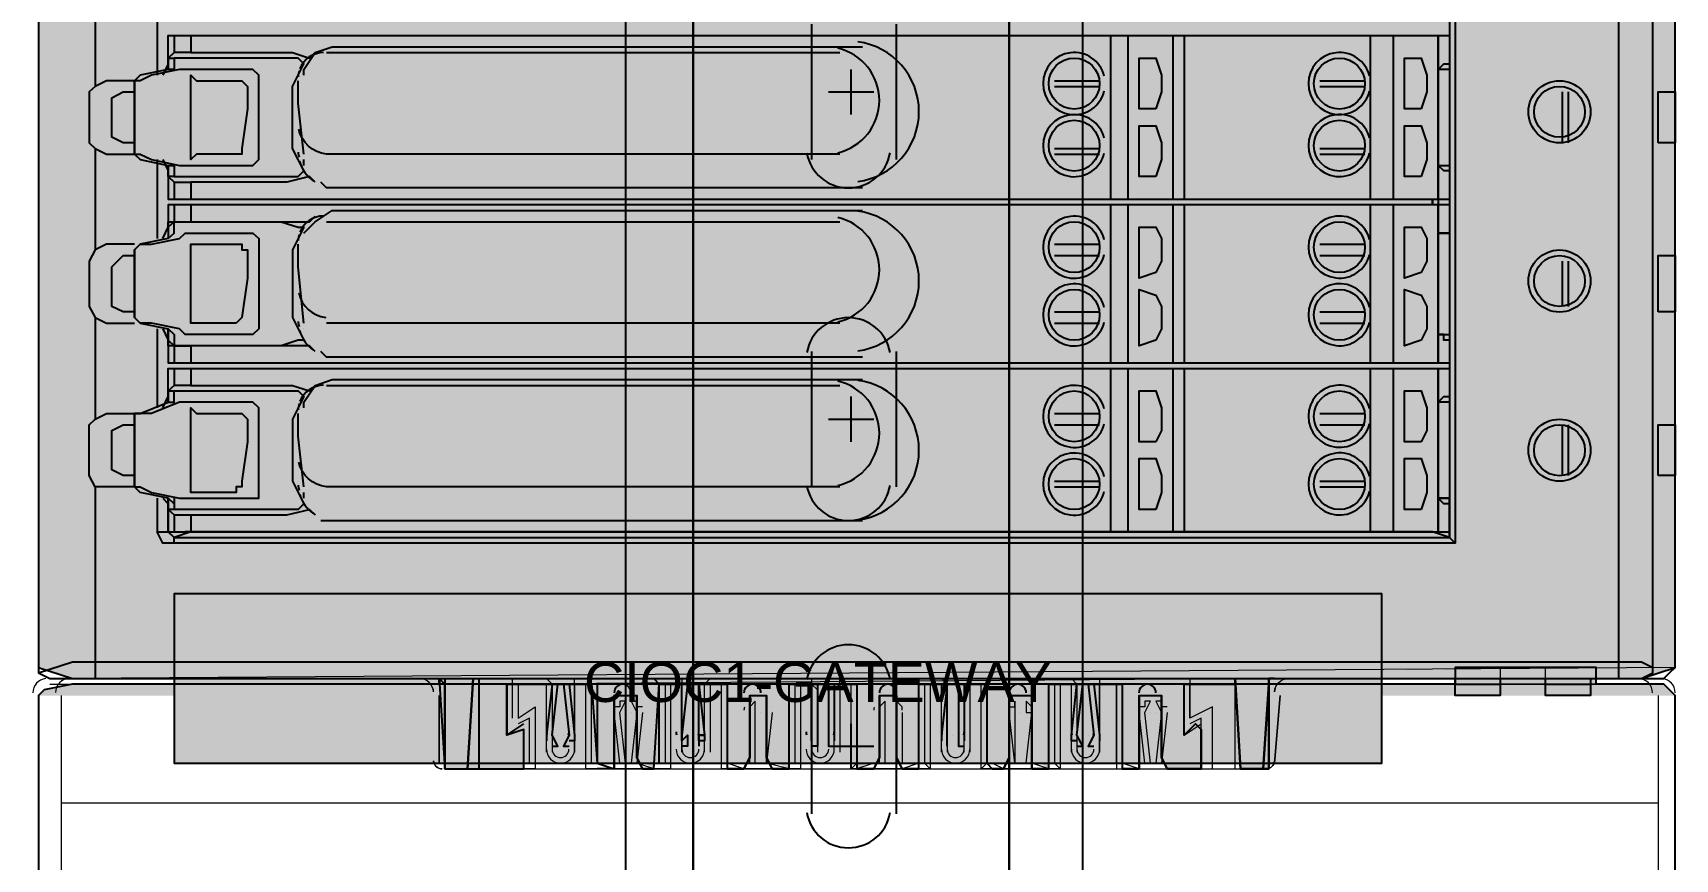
# Model space of a CAD drawing. Extents: x 4719 to 8938, y 1800 to 4482.
# Drawn here: x 7143.9 to 7267.1, y 3441.8 to 3503.8 of the extents above; entities that cross this region are included whole.
import ezdxf

# ---------------------------------------------------------------- set-up
doc = ezdxf.new("R2010")
doc.units = 0
doc.header["$LTSCALE"] = 10
doc.header["$MEASUREMENT"] = 0
doc.layers.add('G02-1-PRDXXXX-E-MRIO-01-P01-01$0$ANNOTATION', color=7, linetype='Continuous')
doc.styles.add('G02-1-PRDXXXX-E-MRIO-01-P01-01$0$PDF Swiss721BT-BoldCondensed', font='arial.ttf')

# ---------------------------------------------------------------- blocks, each defined once
blk = doc.blocks.new('G02-1-PRDXXXX-E-MRIO-01-P01-01$0$DV-54809-ZX-350-001')
at = {"layer": 'G02-1-PRDXXXX-E-MRIO-01-P01-01$0$ANNOTATION', "lineweight": 25}
for points in [[(2486.39, 1403.9), (2503.75, 1403.9), (2503.75, 1909.39), (2498.24, 1909.39), (2498.24, 1403.9), (2498.24, 1909.39), (2486.39, 1909.39), (2474.53, 1909.39), (2474.53, 1403.9), (2474.53, 1909.39), (2469.45, 1909.39), (2469.45, 1403.9)], [(2503.75, 1403.9), (2503.75, 1909.39), (2498.24, 1909.39), (2498.24, 1403.9), (2498.24, 1909.39), (2474.53, 1909.39), (2474.53, 1403.9), (2474.53, 1909.39), (2469.45, 1909.39), (2469.45, 1403.9)], [(2509.25, 1698.14), (2507.98, 1698.14), (2507.98, 1701.95), (2509.25, 1701.95), (2509.67, 1700.68), (2509.67, 1699.41)], [(2529.15, 1698.14), (2527.88, 1698.14), (2527.88, 1701.95), (2529.15, 1701.95), (2529.57, 1700.68), (2529.57, 1699.41)], [(2432.62, 1694.75), (2432.62, 1698.14), (2432.62, 1700.25)], [(2436.86, 1694.75), (2436.86, 1700.25), (2436.86, 1700.68), (2437.28, 1700.25), (2440.24, 1700.25), (2440.67, 1700.25), (2441.09, 1699.83), (2441.09, 1698.14), (2440.67, 1695.17), (2440.67, 1694.75), (2440.24, 1694.75), (2437.28, 1694.75), (2436.86, 1694.33)], [(2546.93, 1695.6), (2546.93, 1699.41), (2548.2, 1699.41), (2548.2, 1695.6)], [(2509.25, 1693.06), (2507.98, 1693.06), (2507.98, 1696.87), (2509.25, 1696.87), (2509.67, 1695.6), (2509.67, 1694.33)], [(2529.15, 1693.06), (2527.88, 1693.06), (2527.88, 1696.87), (2529.15, 1696.87), (2529.57, 1695.6), (2529.57, 1694.33)], [(2529.99, 1690.94), (2529.99, 1691.36)], [(2509.25, 1685.86), (2507.98, 1685.44), (2507.98, 1689.25), (2509.25, 1689.25), (2509.67, 1688.4), (2509.67, 1686.71)], [(2529.15, 1685.86), (2527.88, 1685.44), (2527.88, 1689.25), (2529.15, 1689.25), (2529.57, 1688.4), (2529.57, 1686.71)], [(2433.05, 1687.98), (2432.62, 1687.55)], [(2440.24, 1682.05), (2437.28, 1682.05), (2436.86, 1682.05), (2436.86, 1682.47), (2436.86, 1687.55), (2436.86, 1687.98), (2437.28, 1687.98), (2440.24, 1687.98), (2440.67, 1687.98), (2440.67, 1687.55), (2441.09, 1687.55), (2441.09, 1685.44), (2440.67, 1682.47)], [(2432.62, 1682.47), (2432.62, 1685.44), (2432.62, 1687.55)], [(2546.93, 1682.9), (2546.93, 1687.13), (2548.2, 1687.13), (2548.2, 1682.9)], [(2509.25, 1680.78), (2507.98, 1680.36), (2507.98, 1684.59), (2509.25, 1684.17), (2509.67, 1683.32), (2509.67, 1681.63)], [(2529.15, 1680.78), (2527.88, 1680.36), (2527.88, 1684.59), (2529.15, 1684.17), (2529.57, 1683.32), (2529.57, 1681.63)], [(2509.25, 1673.16), (2507.98, 1673.16), (2507.98, 1676.97), (2509.25, 1676.97), (2509.67, 1675.7), (2509.67, 1674.01)], [(2529.15, 1673.16), (2527.88, 1673.16), (2527.88, 1676.97), (2529.15, 1676.97), (2529.57, 1675.7), (2529.57, 1674.01)], [(2437.28, 1669.35), (2436.86, 1669.35), (2436.86, 1669.77), (2436.86, 1675.28), (2436.86, 1675.7), (2437.28, 1675.28), (2440.24, 1675.28), (2440.67, 1675.28), (2441.09, 1674.85), (2441.09, 1673.16), (2440.67, 1670.2), (2440.67, 1669.77), (2440.24, 1669.77), (2440.24, 1669.35)], [(2546.93, 1670.62), (2546.93, 1674.43), (2548.2, 1674.43), (2548.2, 1670.62)], [(2509.25, 1668.08), (2507.98, 1668.08), (2507.98, 1671.89), (2509.25, 1671.89), (2509.67, 1670.62), (2509.67, 1669.35)], [(2529.15, 1668.08), (2527.88, 1668.08), (2527.88, 1671.89), (2529.15, 1671.89), (2529.57, 1670.62), (2529.57, 1669.35)], [(2435.16, 1668.93), (2435.16, 1666.39)], [(2435.59, 1649.03), (2526.18, 1649.03), (2526.18, 1661.73), (2435.59, 1661.73), (2435.59, 1649.03), (2526.18, 1649.03), (2526.18, 1661.73), (2435.59, 1661.73)], [(2427.96, 1654.95), (2425.85, 1654.53), (2425.42, 1654.11), (2425.42, 1471.64), (2425.85, 1470.79), (2427.96, 1470.37), (2455.48, 1470.37), (2531.69, 1470.37), (2531.69, 1469.1), (2542.27, 1469.1), (2542.27, 1470.37), (2546.08, 1470.37), (2548.2, 1470.79), (2548.2, 1471.64), (2548.2, 1654.11), (2547.35, 1654.95), (2546.08, 1654.95), (2542.27, 1654.95), (2542.27, 1656.22), (2531.69, 1656.22), (2531.69, 1654.95)], [(2475.38, 1651.14), (2475.38, 1650.72), (2474.96, 1650.72), (2474.96, 1651.14), (2474.96, 1654.95)], [(2517.72, 1655.38), (2517.72, 1654.95)], [(2475.38, 1651.14), (2474.96, 1651.14)]]:
    blk.add_lwpolyline(points, close=True, dxfattribs=at)
for points in [[(2425.42, 1838.69), (2425.42, 1656.22), (2427.96, 1655.38), (2455.48, 1655.38), (2455.91, 1648.6), (2461.83, 1648.6), (2461.83, 1651.57), (2460.56, 1651.14), (2460.56, 1654.95), (2466.91, 1654.95), (2467.34, 1649.03), (2468.61, 1648.6), (2468.61, 1649.45), (2468.61, 1654.11), (2470.3, 1654.11), (2470.3, 1649.45), (2470.72, 1648.6), (2471.57, 1648.6), (2471.99, 1654.95), (2477.07, 1654.95), (2477.07, 1649.03), (2477.07, 1648.6), (2478.34, 1648.6), (2478.77, 1649.45), (2478.77, 1654.11), (2480.04, 1654.11), (2480.04, 1649.45), (2480.46, 1648.6), (2481.73, 1648.6), (2481.73, 1654.95), (2486.81, 1654.95), (2486.81, 1648.6), (2488.08, 1648.6), (2488.51, 1649.45), (2488.51, 1654.11), (2489.78, 1654.11), (2489.78, 1649.45), (2490.2, 1648.6), (2491.47, 1648.6), (2491.47, 1649.03), (2491.47, 1654.95), (2496.55, 1654.95), (2496.55, 1649.03), (2496.97, 1648.6), (2497.82, 1648.6), (2498.24, 1649.45), (2498.24, 1654.11), (2499.94, 1654.11), (2499.94, 1649.45), (2499.94, 1648.6), (2501.21, 1648.6), (2501.21, 1654.95), (2506.71, 1654.95), (2506.71, 1649.03), (2506.71, 1648.6), (2507.98, 1648.6), (2507.98, 1649.45), (2507.98, 1654.11), (2509.67, 1654.11), (2509.67, 1649.45), (2510.1, 1648.6), (2512.64, 1648.6), (2512.64, 1651.57), (2512.21, 1651.99), (2511.37, 1651.14), (2511.37, 1654.95), (2515.18, 1654.95), (2515.6, 1648.6), (2517.72, 1648.6), (2517.72, 1655.38), (2545.66, 1655.38), (2548.2, 1656.22), (2548.2, 1838.69)], [(2425.42, 1655.8), (2427.96, 1656.65), (2428.39, 1656.65), (2429.23, 1656.65), (2545.24, 1656.65), (2545.66, 1656.65), (2546.51, 1656.22), (2546.51, 1838.69), (2546.51, 1839.54), (2545.66, 1839.96)], [(2425.42, 1838.69), (2425.42, 1656.22), (2425.42, 1655.8), (2426.27, 1655.38), (2427.96, 1655.38), (2545.66, 1655.38), (2547.35, 1655.38), (2547.78, 1655.8), (2548.2, 1656.22), (2548.2, 1838.69)], [(2543.97, 1655.38), (2543.97, 1839.96)], [(2434.32, 1828.53), (2434.74, 1829.38), (2435.59, 1829.8), (2531.69, 1829.8), (2531.69, 1665.54), (2435.59, 1665.54), (2435.59, 1665.96), (2531.26, 1665.96), (2531.26, 1668.93), (2530.42, 1668.93), (2531.26, 1668.93)], [(2435.16, 1825.99), (2434.32, 1825.99), (2434.32, 1828.53), (2435.16, 1828.53), (2435.59, 1829.38), (2531.26, 1829.38), (2531.26, 1665.96), (2529.99, 1666.39), (2436.86, 1666.39), (2436.43, 1666.39)], [(2429.66, 1707.45), (2429.66, 1699.83)], [(2434.32, 1706.6), (2434.32, 1700.68)], [(2530.42, 1706.18), (2531.26, 1706.18), (2531.26, 1701.1), (2530.42, 1701.1), (2530.84, 1701.52), (2531.26, 1701.52)], [(2483.42, 1704.49), (2483.42, 1694.33)], [(2489.78, 1694.33), (2489.78, 1704.49)], [(2435.59, 1703.64), (2435.59, 1702.37), (2435.16, 1701.95), (2435.59, 1701.95), (2435.59, 1701.1), (2435.16, 1701.1), (2433.05, 1700.68), (2432.62, 1700.25), (2430.51, 1700.25), (2429.66, 1699.83), (2429.23, 1699.41), (2429.23, 1695.6), (2429.66, 1695.17), (2430.51, 1694.75), (2432.62, 1694.75), (2433.05, 1694.33), (2435.16, 1693.9), (2435.59, 1693.9), (2435.59, 1693.06), (2435.16, 1693.06), (2435.59, 1692.63), (2435.59, 1691.36)], [(2435.16, 1701.95), (2435.16, 1701.52), (2435.16, 1701.1), (2435.16, 1703.64), (2531.26, 1703.64)], [(2436.86, 1703.64), (2436.86, 1702.37), (2444.05, 1702.37), (2444.48, 1702.37), (2445.75, 1701.95), (2446.17, 1702.37)], [(2445.32, 1700.68), (2445.32, 1701.1), (2446.17, 1702.37), (2447.44, 1702.79), (2487.24, 1702.79)], [(2505.86, 1691.36), (2505.86, 1694.33), (2505.86, 1695.6), (2505.86, 1699.41), (2505.86, 1700.68), (2505.86, 1703.64)], [(2507.13, 1703.64), (2507.13, 1691.36)], [(2510.52, 1703.64), (2510.52, 1691.36)], [(2511.37, 1703.64), (2511.37, 1691.36)], [(2525.34, 1691.36), (2525.34, 1694.33), (2525.34, 1695.6), (2525.34, 1699.41), (2525.34, 1700.68), (2525.34, 1703.64)], [(2527.03, 1703.64), (2527.03, 1691.36)], [(2530.42, 1703.64), (2530.42, 1691.36), (2530.42, 1703.64), (2530.42, 1691.36), (2530.42, 1690.94), (2530.42, 1679.09), (2530.42, 1690.94), (2530.42, 1679.09)], [(2435.16, 1701.52), (2434.74, 1700.68)], [(2435.16, 1701.95), (2435.16, 1701.95)], [(2436.86, 1702.37), (2435.59, 1702.37)], [(2435.59, 1693.06), (2443.63, 1693.06), (2444.9, 1693.06), (2445.32, 1693.48), (2444.9, 1694.33), (2444.48, 1695.17), (2444.48, 1699.83), (2444.9, 1700.68), (2445.32, 1701.52), (2444.9, 1701.95), (2443.63, 1701.95), (2435.59, 1701.95)], [(2435.59, 1701.95), (2435.59, 1701.95)], [(2435.59, 1701.95), (2435.59, 1701.95)], [(2444.05, 1702.37), (2444.05, 1702.37)], [(2447.02, 1702.37), (2485.54, 1702.37)], [(2531.26, 1701.52), (2531.26, 1701.52)], [(2432.62, 1694.75), (2433.05, 1694.75), (2433.89, 1694.33), (2436.01, 1693.9), (2436.43, 1693.9), (2436.86, 1693.9), (2441.51, 1693.9), (2441.94, 1694.33), (2441.94, 1700.68), (2441.51, 1701.1), (2436.86, 1701.1), (2436.43, 1701.1), (2436.01, 1701.1), (2433.89, 1700.68), (2433.05, 1700.25), (2432.62, 1700.25)], [(2432.62, 1700.25), (2432.62, 1700.25)], [(2436.43, 1701.1), (2436.43, 1701.1)], [(2440.67, 1700.25), (2440.67, 1700.25)], [(2445.32, 1694.75), (2444.9, 1698.56), (2444.9, 1700.25)], [(2486.39, 1697.71), (2486.39, 1701.1)], [(2501.63, 1700.25), (2505.02, 1700.25)], [(2521.53, 1700.25), (2524.91, 1700.25)], [(2432.62, 1695.6), (2431.78, 1695.6), (2430.93, 1696.02), (2430.93, 1698.98), (2431.78, 1699.41), (2432.62, 1699.41)], [(2484.69, 1699.41), (2488.08, 1699.41)], [(2501.63, 1699.83), (2505.02, 1699.83)], [(2521.53, 1699.83), (2524.91, 1699.83)], [(2539.73, 1699.41), (2539.73, 1695.6)], [(2540.16, 1699.41), (2540.16, 1695.6)], [(2429.66, 1695.17), (2429.66, 1687.55)], [(2434.32, 1694.33), (2434.32, 1688.4)], [(2434.74, 1694.33), (2435.16, 1693.48)], [(2440.24, 1694.75), (2440.24, 1694.75)], [(2445.32, 1693.9), (2445.32, 1694.33)], [(2501.63, 1695.17), (2505.02, 1695.17)], [(2501.63, 1694.75), (2505.02, 1694.75)], [(2521.53, 1695.17), (2524.91, 1695.17)], [(2521.53, 1694.75), (2524.91, 1694.75)], [(2435.16, 1693.06), (2435.16, 1693.48), (2435.16, 1693.9), (2435.16, 1691.36), (2531.26, 1691.36)], [(2435.16, 1693.06), (2435.16, 1693.06)], [(2435.59, 1693.06), (2435.59, 1693.06)], [(2435.59, 1693.06), (2435.59, 1693.06)], [(2435.59, 1693.06), (2435.59, 1693.06)], [(2446.17, 1692.63), (2445.75, 1693.06), (2444.05, 1692.63), (2436.86, 1692.63), (2436.86, 1691.36)], [(2445.75, 1693.06), (2445.75, 1693.06)], [(2531.26, 1693.48), (2530.84, 1693.48), (2530.42, 1693.9), (2531.26, 1693.9), (2531.26, 1688.82), (2530.42, 1688.82)], [(2531.26, 1693.48), (2531.26, 1693.48)], [(2435.59, 1692.63), (2436.86, 1692.63)], [(2487.24, 1692.21), (2447.44, 1692.21), (2447.02, 1692.21), (2446.59, 1692.63)], [(2531.26, 1690.94), (2435.16, 1690.94), (2435.16, 1688.4), (2433.05, 1687.98), (2433.89, 1687.98), (2436.01, 1688.4), (2436.43, 1688.82), (2436.86, 1688.82), (2441.51, 1688.82), (2441.94, 1688.4), (2441.94, 1681.63), (2441.51, 1681.2), (2436.86, 1681.2), (2436.43, 1681.2), (2436.01, 1681.63), (2433.89, 1682.05), (2433.05, 1682.05), (2432.62, 1682.47), (2433.05, 1682.05), (2435.16, 1681.63), (2435.59, 1681.2), (2435.59, 1680.78), (2435.59, 1680.36), (2436.86, 1680.36)], [(2435.59, 1690.94), (2435.59, 1689.67), (2443.63, 1689.67), (2444.9, 1689.25), (2445.32, 1689.25), (2444.9, 1688.4), (2444.48, 1687.55), (2444.48, 1682.47), (2444.9, 1681.63), (2445.32, 1680.78), (2444.9, 1680.78), (2443.63, 1680.36), (2435.59, 1680.36), (2435.59, 1679.09)], [(2436.86, 1690.94), (2436.86, 1689.67), (2444.05, 1689.67), (2445.75, 1689.67), (2446.17, 1690.09)], [(2445.32, 1688.82), (2446.17, 1689.67), (2447.44, 1690.52), (2487.24, 1690.52)], [(2505.86, 1679.09), (2505.86, 1682.05), (2505.86, 1682.9), (2505.86, 1687.13), (2505.86, 1687.98), (2505.86, 1690.94)], [(2507.13, 1690.94), (2507.13, 1679.09)], [(2510.52, 1690.94), (2510.52, 1679.09)], [(2511.37, 1690.94), (2511.37, 1679.09)], [(2525.34, 1679.09), (2525.34, 1682.05), (2525.34, 1682.9), (2525.34, 1687.13), (2525.34, 1687.98), (2525.34, 1690.94)], [(2527.03, 1690.94), (2527.03, 1679.09)], [(2434.74, 1688.4), (2435.16, 1689.25), (2435.16, 1689.67), (2435.59, 1689.67), (2435.16, 1689.25), (2435.16, 1688.4), (2435.59, 1688.82), (2435.59, 1689.25), (2435.59, 1689.67), (2436.86, 1689.67)], [(2435.16, 1689.25), (2435.16, 1689.25)], [(2435.59, 1689.67), (2435.59, 1689.67)], [(2444.05, 1689.67), (2444.05, 1689.67)], [(2447.02, 1689.67), (2485.54, 1689.67)], [(2432.62, 1687.98), (2430.51, 1687.98), (2429.66, 1687.55), (2429.23, 1686.71), (2429.23, 1683.32), (2429.66, 1682.47), (2430.51, 1682.05), (2432.62, 1682.05)], [(2436.43, 1688.82), (2436.43, 1688.82)], [(2445.32, 1682.05), (2444.9, 1686.28), (2444.9, 1687.98)], [(2445.32, 1688.4), (2445.32, 1688.4)], [(2501.63, 1687.98), (2505.02, 1687.98)], [(2521.53, 1687.98), (2524.91, 1687.98)], [(2530.42, 1688.4), (2530.42, 1688.82), (2531.26, 1688.82)], [(2531.26, 1688.82), (2531.26, 1688.82)], [(2432.62, 1682.9), (2431.78, 1682.9), (2430.93, 1683.32), (2430.93, 1686.28), (2431.78, 1687.13), (2432.62, 1687.13)], [(2432.62, 1687.55), (2432.62, 1687.55)], [(2501.63, 1687.13), (2505.02, 1687.13)], [(2521.53, 1687.13), (2524.91, 1687.13)], [(2539.73, 1686.71), (2539.73, 1683.32)], [(2540.16, 1686.71), (2540.16, 1683.32)], [(2501.63, 1682.9), (2505.02, 1682.9)], [(2521.53, 1682.9), (2524.91, 1682.9)], [(2429.66, 1682.47), (2429.66, 1674.85)], [(2440.24, 1682.05), (2440.24, 1682.05)], [(2485.54, 1682.05), (2447.02, 1682.05)], [(2501.63, 1682.05), (2505.02, 1682.05)], [(2521.53, 1682.05), (2524.91, 1682.05)], [(2434.32, 1681.63), (2434.32, 1675.7)], [(2434.74, 1681.63), (2435.16, 1680.78), (2435.59, 1680.36), (2435.16, 1680.36), (2435.16, 1680.78), (2435.16, 1681.63), (2435.16, 1679.09), (2531.26, 1679.09)], [(2435.16, 1680.78), (2435.16, 1680.78)], [(2445.32, 1681.63), (2445.32, 1681.63)], [(2531.26, 1680.78), (2530.84, 1680.78), (2530.84, 1681.2), (2530.42, 1681.2), (2530.42, 1681.63)], [(2530.42, 1681.2), (2531.26, 1681.2), (2531.26, 1676.12), (2530.42, 1676.12), (2530.84, 1676.55), (2531.26, 1676.55)], [(2531.26, 1680.78), (2531.26, 1680.78)], [(2435.59, 1680.36), (2435.59, 1680.36)], [(2435.59, 1680.36), (2435.59, 1680.36)], [(2446.17, 1679.93), (2445.75, 1680.36), (2444.05, 1680.36), (2436.86, 1680.36), (2436.86, 1679.09)], [(2445.75, 1680.36), (2445.75, 1680.36)], [(2487.24, 1679.51), (2447.44, 1679.51), (2447.02, 1679.51), (2446.59, 1679.93)], [(2483.42, 1679.93), (2483.42, 1669.77)], [(2489.78, 1669.77), (2489.78, 1679.93)], [(2434.74, 1675.7), (2435.16, 1676.55), (2435.16, 1676.97), (2435.16, 1676.55), (2435.16, 1676.12), (2435.16, 1678.66), (2531.26, 1678.66)], [(2435.59, 1678.66), (2435.59, 1677.39), (2435.16, 1676.97), (2435.59, 1676.97), (2436.86, 1676.97), (2443.63, 1676.97), (2444.9, 1676.97), (2445.32, 1676.55), (2444.9, 1675.7), (2444.48, 1674.85), (2444.48, 1670.2), (2444.9, 1669.35), (2445.32, 1668.5), (2444.9, 1668.08), (2443.63, 1668.08), (2435.59, 1668.08)], [(2436.86, 1678.66), (2436.86, 1677.39), (2435.59, 1677.39)], [(2505.86, 1666.39), (2505.86, 1669.35), (2505.86, 1670.62), (2505.86, 1674.43), (2505.86, 1675.7), (2505.86, 1678.66)], [(2507.13, 1678.66), (2507.13, 1666.39)], [(2510.52, 1678.66), (2510.52, 1666.39)], [(2511.37, 1678.66), (2511.37, 1666.39)], [(2525.34, 1666.39), (2525.34, 1669.35), (2525.34, 1670.62), (2525.34, 1674.43), (2525.34, 1675.7), (2525.34, 1678.66)], [(2527.03, 1678.66), (2527.03, 1666.39)], [(2530.42, 1678.66), (2530.42, 1666.39)], [(2530.42, 1678.66), (2530.42, 1666.39), (2530.42, 1678.66)], [(2432.62, 1669.77), (2433.05, 1669.77), (2433.89, 1669.35), (2436.01, 1668.93), (2436.43, 1668.93), (2436.86, 1668.93), (2441.51, 1668.93), (2441.94, 1668.93), (2441.94, 1675.7), (2441.51, 1676.12), (2436.86, 1676.12), (2436.43, 1676.12), (2436.01, 1676.12), (2433.89, 1675.28), (2433.05, 1675.28), (2435.16, 1676.12), (2435.59, 1676.12), (2435.59, 1676.55), (2435.59, 1676.97)], [(2435.59, 1676.97), (2435.59, 1676.97)], [(2436.86, 1677.39), (2444.05, 1677.39), (2444.48, 1677.39), (2445.75, 1676.97), (2446.17, 1677.39)], [(2444.05, 1677.39), (2444.05, 1677.39)], [(2445.32, 1675.7), (2445.32, 1676.12), (2446.17, 1677.39), (2447.44, 1677.82), (2487.24, 1677.82)], [(2447.02, 1677.39), (2485.54, 1677.39)], [(2436.43, 1676.12), (2436.43, 1676.12)], [(2486.39, 1673.16), (2486.39, 1676.55)], [(2531.26, 1676.55), (2531.26, 1676.55)], [(2435.59, 1668.5), (2435.16, 1668.93), (2433.05, 1669.35), (2432.62, 1669.77), (2432.62, 1673.16), (2432.62, 1675.28), (2432.62, 1669.77), (2430.51, 1669.77), (2429.66, 1669.77), (2429.23, 1670.62), (2429.23, 1674.43), (2429.66, 1674.85), (2430.51, 1675.28), (2432.62, 1675.28), (2433.05, 1675.28), (2432.62, 1675.28)], [(2432.62, 1670.62), (2431.78, 1670.62), (2430.93, 1671.04), (2430.93, 1674.01), (2431.78, 1674.43), (2432.62, 1674.43)], [(2432.62, 1675.28), (2432.62, 1675.28)], [(2440.67, 1675.28), (2440.67, 1675.28)], [(2445.32, 1669.77), (2444.9, 1673.58), (2444.9, 1675.28)], [(2484.69, 1674.85), (2488.08, 1674.85)], [(2501.63, 1675.28), (2505.02, 1675.28)], [(2501.63, 1674.43), (2505.02, 1674.43)], [(2521.53, 1675.28), (2524.91, 1675.28)], [(2521.53, 1674.43), (2524.91, 1674.43)], [(2539.73, 1674.43), (2539.73, 1670.62)], [(2540.16, 1674.43), (2540.16, 1670.62)], [(2429.66, 1669.77), (2429.66, 1655.38)], [(2445.32, 1668.93), (2445.32, 1669.35)], [(2501.63, 1670.2), (2505.02, 1670.2)], [(2501.63, 1669.77), (2505.02, 1669.77)], [(2521.53, 1670.2), (2524.91, 1670.2)], [(2521.53, 1669.77), (2524.91, 1669.77)], [(2434.32, 1668.93), (2434.32, 1666.39), (2531.26, 1666.39)], [(2434.74, 1668.93), (2435.16, 1668.5)], [(2435.16, 1666.39), (2435.16, 1668.93), (2435.16, 1668.5), (2435.16, 1668.08)], [(2435.59, 1668.93), (2435.59, 1668.08), (2435.16, 1668.08), (2435.59, 1667.66), (2435.59, 1666.39)], [(2531.26, 1668.5), (2530.84, 1668.5), (2530.42, 1668.93)], [(2531.26, 1668.5), (2531.26, 1668.5)], [(2435.16, 1668.08), (2435.16, 1668.08)], [(2435.59, 1668.08), (2435.59, 1668.08)], [(2435.59, 1668.08), (2435.59, 1668.08)], [(2435.59, 1668.08), (2435.59, 1668.08)], [(2435.59, 1667.66), (2436.86, 1667.66), (2436.86, 1666.39), (2435.59, 1665.96)], [(2436.86, 1667.66), (2444.05, 1667.66), (2445.75, 1668.08), (2446.17, 1667.66)], [(2445.75, 1668.08), (2445.75, 1668.08)], [(2487.24, 1667.23), (2447.44, 1667.23), (2447.02, 1667.23), (2446.59, 1667.23)], [(2435.59, 1665.54), (2434.74, 1665.54), (2434.32, 1666.39)], [(2435.16, 1666.39), (2435.16, 1666.39)], [(2435.16, 1666.39), (2435.16, 1666.39)], [(2435.16, 1666.39), (2435.59, 1665.96), (2435.16, 1666.39)], [(2435.59, 1665.96), (2435.59, 1665.96)], [(2436.86, 1666.39), (2436.86, 1666.39)], [(2436.86, 1666.39), (2436.86, 1666.39)], [(2529.99, 1666.39), (2529.99, 1666.39)], [(2531.26, 1665.96), (2531.26, 1665.96)], [(2531.26, 1665.96), (2531.69, 1665.54)], [(2545.66, 1655.38), (2546.51, 1655.8), (2546.51, 1656.22)], [(2426.27, 1655.38), (2426.27, 1655.38)], [(2455.48, 1655.38), (2455.91, 1654.95), (2455.48, 1654.95), (2455.48, 1655.38), (2455.91, 1655.38), (2455.91, 1654.95), (2455.91, 1648.6), (2457.6, 1648.6)], [(2455.91, 1654.95), (2455.91, 1654.95)], [(2455.91, 1654.95), (2455.91, 1654.95)], [(2455.91, 1654.95), (2455.91, 1648.6), (2455.91, 1654.95)], [(2458.02, 1655.38), (2457.6, 1648.6), (2458.02, 1655.38)], [(2458.02, 1655.38), (2458.02, 1655.38)], [(2458.45, 1655.38), (2458.45, 1648.6), (2461.83, 1648.6), (2461.83, 1651.57)], [(2466.91, 1654.95), (2460.56, 1654.95), (2460.56, 1651.14), (2461.83, 1651.99)], [(2463.95, 1654.95), (2463.53, 1651.14), (2463.53, 1650.72)], [(2463.95, 1650.3), (2464.37, 1650.3), (2463.95, 1651.14), (2464.37, 1654.95)], [(2464.8, 1654.95), (2465.22, 1651.14), (2464.8, 1650.3), (2465.22, 1650.3)], [(2465.22, 1654.95), (2465.64, 1651.14), (2465.64, 1650.72), (2465.22, 1650.72)], [(2466.91, 1654.95), (2466.91, 1654.95)], [(2467.34, 1654.95), (2467.34, 1649.03)], [(2471.57, 1655.38), (2471.99, 1654.95), (2477.07, 1654.95), (2477.07, 1649.03)], [(2471.99, 1649.03), (2471.99, 1654.95)], [(2471.99, 1654.95), (2471.99, 1654.95)], [(2474.11, 1654.95), (2473.69, 1651.14), (2473.69, 1654.95)], [(2477.07, 1654.95), (2477.07, 1654.95)], [(2481.73, 1649.03), (2481.73, 1654.95), (2486.81, 1654.95), (2486.81, 1649.03)], [(2481.73, 1654.95), (2481.73, 1654.95)], [(2483.42, 1650.72), (2483.42, 1651.14), (2483.42, 1654.95), (2483.42, 1645.22)], [(2483.85, 1654.95), (2483.85, 1651.14), (2483.85, 1650.3), (2483.42, 1650.3)], [(2484.69, 1654.95), (2484.69, 1651.14), (2484.69, 1650.3), (2488.08, 1650.3)], [(2485.12, 1654.95), (2485.12, 1651.14), (2485.12, 1650.72)], [(2486.81, 1654.95), (2486.81, 1654.95)], [(2489.78, 1645.22), (2489.78, 1654.95)], [(2491.47, 1649.03), (2491.47, 1654.95), (2496.55, 1654.95), (2496.55, 1649.03)], [(2491.47, 1654.95), (2491.47, 1654.95)], [(2493.59, 1650.3), (2493.59, 1651.14), (2493.59, 1654.95), (2493.16, 1651.14), (2493.16, 1650.72)], [(2494.43, 1654.95), (2494.43, 1651.14), (2494.43, 1650.3), (2494.86, 1650.3)], [(2494.86, 1654.95), (2494.86, 1651.14), (2494.86, 1650.72)], [(2496.55, 1654.95), (2496.55, 1654.95)], [(2501.21, 1649.03), (2501.21, 1654.95)], [(2501.63, 1654.95), (2506.29, 1654.95)], [(2501.63, 1654.95), (2501.63, 1654.95)], [(2503.32, 1650.72), (2502.9, 1650.72), (2502.9, 1651.14), (2503.32, 1654.95)], [(2503.32, 1650.3), (2503.75, 1650.3), (2503.32, 1651.14), (2503.75, 1654.95)], [(2504.17, 1654.95), (2504.59, 1651.14), (2504.17, 1650.3), (2504.59, 1650.3)], [(2504.59, 1654.95), (2505.02, 1651.14), (2505.02, 1650.72)], [(2506.29, 1654.95), (2506.29, 1654.95)], [(2506.71, 1654.95), (2506.71, 1649.03)], [(2512.21, 1651.99), (2511.37, 1651.14), (2511.37, 1654.95), (2515.18, 1654.95), (2515.18, 1655.38)], [(2511.37, 1654.95), (2511.37, 1654.95)], [(2515.18, 1655.38), (2515.18, 1655.38)], [(2515.6, 1648.6), (2515.18, 1655.38), (2515.6, 1648.6)], [(2515.18, 1655.38), (2515.18, 1655.38)], [(2515.18, 1655.38), (2515.18, 1655.38)], [(2518.14, 1655.38), (2517.72, 1655.38), (2517.72, 1654.95), (2517.29, 1648.6), (2517.72, 1654.95), (2517.72, 1648.6), (2517.29, 1648.6), (2515.6, 1648.6)], [(2535.07, 1655.38), (2535.07, 1654.11), (2531.69, 1654.11), (2531.69, 1655.38)], [(2531.69, 1654.95), (2535.07, 1654.95)], [(2541.85, 1655.38), (2541.85, 1654.11), (2538.46, 1654.11), (2538.46, 1655.38)], [(2538.46, 1654.95), (2541.85, 1654.95)], [(2468.61, 1654.11), (2468.61, 1649.45), (2468.61, 1648.6), (2467.34, 1648.6)], [(2471.57, 1648.6), (2470.72, 1648.6), (2470.3, 1649.45), (2470.3, 1654.11)], [(2478.77, 1654.11), (2478.77, 1649.45), (2478.34, 1648.6), (2477.07, 1648.6)], [(2481.73, 1648.6), (2480.46, 1648.6), (2480.04, 1649.45), (2480.04, 1654.11)], [(2488.51, 1654.11), (2488.51, 1649.45), (2488.08, 1648.6), (2486.81, 1648.6)], [(2491.47, 1648.6), (2490.2, 1648.6), (2489.78, 1649.45), (2489.78, 1654.11)], [(2498.24, 1654.11), (2498.24, 1649.45), (2497.82, 1648.6), (2496.97, 1648.6)], [(2501.21, 1648.6), (2499.94, 1648.6), (2499.94, 1649.45), (2499.94, 1654.11)], [(2507.98, 1654.11), (2507.98, 1649.45), (2507.98, 1648.6), (2506.71, 1648.6)], [(2512.64, 1651.57), (2512.64, 1648.6), (2510.1, 1648.6), (2509.67, 1649.45), (2509.67, 1654.11)], [(2461.83, 1651.57), (2461.83, 1651.57)], [(2463.53, 1651.14), (2463.53, 1651.14)], [(2464.37, 1651.14), (2464.37, 1651.14)], [(2464.8, 1651.14), (2464.8, 1651.14)], [(2473.69, 1651.14), (2473.69, 1651.14)], [(2473.69, 1651.14), (2473.69, 1651.14)], [(2473.69, 1650.72), (2473.69, 1651.14), (2473.69, 1650.72), (2474.11, 1651.14), (2474.11, 1650.3), (2473.69, 1650.3)], [(2473.69, 1651.14), (2473.69, 1651.14)], [(2474.11, 1651.14), (2474.11, 1651.14)], [(2474.53, 1651.14), (2474.53, 1651.14)], [(2475.38, 1650.72), (2474.96, 1650.72), (2474.96, 1651.14), (2474.96, 1650.3)], [(2475.38, 1651.14), (2475.38, 1651.14)], [(2483.42, 1651.14), (2483.42, 1651.14)], [(2483.85, 1651.14), (2483.85, 1651.14)], [(2484.69, 1651.14), (2484.69, 1651.14)], [(2485.12, 1651.14), (2485.12, 1651.14)], [(2486.39, 1648.6), (2486.39, 1651.99)], [(2493.16, 1651.14), (2493.16, 1651.14)], [(2494.01, 1651.14), (2494.01, 1651.14)], [(2494.43, 1651.14), (2494.43, 1651.14)], [(2494.86, 1651.14), (2494.86, 1651.14)], [(2502.9, 1651.14), (2502.9, 1651.14)], [(2503.75, 1651.14), (2503.75, 1651.14)], [(2504.17, 1651.14), (2504.17, 1651.14)], [(2505.02, 1651.14), (2505.02, 1651.14)], [(2512.21, 1651.57), (2512.21, 1651.57)], [(2463.53, 1650.72), (2463.53, 1650.72)], [(2463.95, 1650.72), (2463.95, 1650.72)], [(2463.95, 1650.3), (2463.95, 1650.3)], [(2465.22, 1650.72), (2465.22, 1650.72)], [(2465.22, 1650.3), (2465.22, 1650.3)], [(2473.69, 1650.72), (2473.69, 1650.72)], [(2473.69, 1650.72), (2473.69, 1650.72)], [(2474.11, 1650.3), (2474.11, 1650.3)], [(2474.96, 1650.72), (2474.96, 1650.72)], [(2474.96, 1650.3), (2474.96, 1650.3)], [(2474.96, 1650.3), (2474.96, 1650.3)], [(2475.38, 1650.72), (2475.38, 1650.72)], [(2483.42, 1650.72), (2483.42, 1650.72)], [(2483.85, 1650.72), (2483.85, 1650.72)], [(2483.85, 1650.3), (2483.85, 1650.3)], [(2484.69, 1650.72), (2484.69, 1650.72)], [(2484.69, 1650.3), (2484.69, 1650.3)], [(2484.69, 1650.3), (2485.12, 1650.3)], [(2485.12, 1650.72), (2485.12, 1650.72)], [(2493.16, 1650.72), (2493.16, 1650.72)], [(2493.59, 1650.72), (2493.59, 1650.72)], [(2493.59, 1650.3), (2493.59, 1650.3)], [(2493.59, 1650.3), (2493.59, 1650.3)], [(2494.43, 1650.3), (2494.43, 1650.3)], [(2494.86, 1650.72), (2494.86, 1650.72)], [(2494.86, 1650.72), (2494.86, 1650.72)], [(2503.32, 1650.72), (2503.32, 1650.72)], [(2503.32, 1650.3), (2503.32, 1650.3)], [(2504.59, 1650.72), (2504.59, 1650.72)], [(2504.59, 1650.3), (2504.59, 1650.3)], [(2505.02, 1650.72), (2505.02, 1650.72)], [(2455.91, 1649.03), (2455.91, 1649.03)], [(2467.34, 1649.03), (2467.34, 1649.03)], [(2471.57, 1649.03), (2471.57, 1649.03)], [(2477.07, 1649.03), (2477.07, 1649.03)], [(2481.73, 1649.03), (2481.73, 1649.03)], [(2486.81, 1649.03), (2486.81, 1649.03)], [(2491.47, 1649.03), (2491.47, 1649.03)], [(2496.97, 1649.03), (2496.97, 1649.03)], [(2501.21, 1649.03), (2501.21, 1649.03)], [(2506.71, 1649.03), (2506.71, 1649.03)], [(2517.29, 1649.03), (2517.29, 1649.03)]]:
    blk.add_lwpolyline(points, dxfattribs=at)
for points in [[(2485.54, 1694.75), (2447.02, 1694.75, -0.326598), (2444.95, 1696.62)], [(2485.54, 1669.77), (2447.02, 1669.77, -0.326228), (2444.95, 1671.63)]]:
    blk.add_lwpolyline(points, format="xyb", dxfattribs=at)
at = {"layer": 'G02-1-PRDXXXX-E-MRIO-01-P01-01$0$ANNOTATION', "color": 7, "lineweight": 0, "true_color": 0xffffff}
for points in [[(2548.2, 1656.22), (2427.96, 1655.38)], [(2547.35, 1654.95), (2427.96, 1654.95), (2546.08, 1654.95), (2427.96, 1654.95)], [(2545.66, 1655.38), (2455.48, 1655.38), (2517.72, 1655.38), (2460.56, 1654.95), (2515.18, 1654.95), (2466.91, 1654.95), (2481.73, 1654.95)], [(2477.07, 1654.95), (2466.91, 1654.95)], [(2531.69, 1654.95), (2546.08, 1654.95)], [(2511.37, 1651.14), (2512.64, 1651.99)], [(2435.59, 1649.03), (2526.18, 1649.03)], [(2468.61, 1649.03), (2467.34, 1649.03)], [(2471.57, 1648.6), (2470.3, 1649.03)], [(2478.34, 1648.6), (2477.07, 1649.03), (2478.34, 1649.03)], [(2481.73, 1648.6), (2480.04, 1649.03)], [(2488.08, 1649.03), (2486.81, 1648.6)], [(2490.2, 1649.03), (2491.47, 1649.03), (2490.2, 1648.6)], [(2498.24, 1649.03), (2496.55, 1649.03)], [(2497.82, 1648.6), (2496.97, 1649.03)], [(2501.21, 1648.6), (2499.94, 1649.03)], [(2507.98, 1648.6), (2506.71, 1649.03), (2507.98, 1649.03)]]:
    blk.add_lwpolyline(points, dxfattribs=at)
at = {"layer": 'G02-1-PRDXXXX-E-MRIO-01-P01-01$0$ANNOTATION', "lineweight": 0}
for points in [[(2531.69, 1654.95), (2531.69, 1656.22), (2535.07, 1656.22), (2535.07, 1654.95)], [(2538.46, 1654.95), (2538.46, 1656.22), (2542.27, 1656.22), (2542.27, 1654.95)], [(2426.27, 1654.95), (2427.96, 1654.95), (2454.21, 1654.95)], [(2427.96, 1654.95), (2427.96, 1654.95)], [(2463.53, 1649.87), (2463.53, 1654.95), (2461.41, 1654.95), (2461.41, 1652.41), (2462.68, 1653.26), (2462.68, 1648.6), (2458.45, 1648.6), (2458.45, 1649.03), (2462.26, 1649.03), (2462.26, 1652.41), (2461.41, 1651.99)], [(2460.99, 1652.41), (2460.99, 1655.38), (2463.53, 1655.38), (2463.95, 1654.95), (2463.95, 1654.53), (2463.95, 1649.87)], [(2472.42, 1655.38), (2473.69, 1655.38), (2473.69, 1654.95), (2473.69, 1654.53), (2473.69, 1649.87), (2473.69, 1654.95), (2472.84, 1654.95), (2472.84, 1648.6), (2466.49, 1648.6), (2466.49, 1654.95), (2465.64, 1654.95), (2465.64, 1649.87), (2465.64, 1654.53), (2465.64, 1654.95), (2465.64, 1655.38), (2466.91, 1655.38)], [(2466.91, 1649.03), (2466.91, 1654.95)], [(2466.91, 1654.95), (2466.91, 1654.95)], [(2472.42, 1654.95), (2472.42, 1649.03)], [(2472.42, 1654.95), (2472.42, 1654.95)], [(2472.42, 1654.95), (2472.42, 1654.95)], [(2475.38, 1649.87), (2475.38, 1654.53), (2475.38, 1654.95), (2475.8, 1655.38), (2476.65, 1655.38)], [(2483.42, 1649.87), (2483.42, 1654.95), (2482.58, 1654.95), (2482.58, 1648.6), (2476.65, 1648.6), (2476.65, 1654.95), (2475.8, 1654.95), (2475.8, 1649.87)], [(2476.65, 1654.95), (2476.65, 1654.95)], [(2476.65, 1654.95), (2476.65, 1654.95)], [(2482.15, 1654.95), (2482.15, 1649.03), (2477.07, 1649.03), (2477.07, 1654.95)], [(2482.15, 1655.38), (2483.42, 1655.38), (2483.42, 1654.95), (2483.85, 1654.53), (2483.85, 1649.87)], [(2482.15, 1654.95), (2482.15, 1654.95)], [(2482.15, 1654.95), (2482.15, 1654.95)], [(2485.12, 1649.87), (2485.12, 1654.53), (2485.54, 1654.95), (2485.54, 1655.38), (2486.81, 1655.38)], [(2493.16, 1649.87), (2493.16, 1654.95), (2492.32, 1654.95), (2492.32, 1648.6), (2486.39, 1648.6), (2486.39, 1654.95), (2485.54, 1654.95), (2485.54, 1649.87)], [(2486.81, 1655.38), (2486.81, 1655.38)], [(2491.89, 1649.03), (2486.81, 1649.03), (2486.81, 1654.95)], [(2486.81, 1654.95), (2486.81, 1654.95)], [(2491.89, 1655.38), (2493.16, 1655.38), (2493.59, 1654.95), (2493.59, 1654.53), (2493.59, 1649.87)], [(2491.89, 1654.95), (2491.89, 1649.03), (2492.32, 1648.6)], [(2491.89, 1654.95), (2491.89, 1654.95)], [(2491.89, 1654.95), (2491.89, 1654.95)], [(2494.86, 1649.87), (2494.86, 1654.53), (2495.28, 1654.95), (2495.28, 1655.38), (2496.55, 1655.38)], [(2502.9, 1649.87), (2502.9, 1654.95), (2502.05, 1654.95), (2502.05, 1648.6), (2496.13, 1648.6), (2496.13, 1654.95), (2495.28, 1654.95), (2495.28, 1649.87)], [(2501.63, 1649.03), (2496.55, 1649.03), (2496.55, 1654.95)], [(2496.55, 1654.95), (2496.55, 1654.95)], [(2501.63, 1654.95), (2501.63, 1649.03), (2502.05, 1648.6)], [(2502.05, 1655.38), (2502.9, 1655.38), (2503.32, 1654.95), (2503.32, 1654.53), (2503.32, 1649.87)], [(2502.05, 1654.95), (2502.05, 1654.95)], [(2502.05, 1654.95), (2502.05, 1654.95)], [(2506.29, 1655.38), (2505.02, 1655.38), (2505.02, 1654.95), (2505.02, 1654.53), (2505.02, 1649.87), (2505.02, 1654.95), (2506.29, 1654.95), (2506.29, 1648.6), (2513.48, 1648.6), (2513.48, 1653.26), (2511.79, 1652.41)], [(2506.29, 1649.03), (2506.29, 1654.95)], [(2506.29, 1654.95), (2506.29, 1654.95)], [(2515.18, 1648.6), (2515.18, 1654.95)], [(2545.66, 1654.95), (2519.41, 1654.95)], [(2545.66, 1654.95), (2545.66, 1654.95)], [(2546.08, 1654.95), (2547.35, 1654.95)], [(2425.42, 1471.64), (2425.42, 1654.11)], [(2427.12, 1654.11), (2427.12, 1471.64)], [(2470.72, 1653.26), (2470.3, 1653.26), (2470.3, 1653.68), (2469.88, 1653.68), (2470.3, 1652.84), (2469.88, 1649.03)], [(2479.19, 1649.03), (2479.19, 1652.84), (2479.19, 1653.68), (2478.77, 1653.26)], [(2488.93, 1649.03), (2488.93, 1652.84), (2488.93, 1653.68), (2488.51, 1653.26)], [(2510.1, 1653.26), (2509.67, 1653.26), (2509.67, 1653.68), (2509.25, 1653.68), (2509.67, 1652.84), (2509.25, 1649.03)], [(2546.93, 1654.11), (2546.93, 1471.64)], [(2548.2, 1471.64), (2548.2, 1654.11)], [(2461.41, 1652.41), (2461.41, 1652.41)], [(2461.41, 1652.41), (2461.41, 1652.41)], [(2468.61, 1653.26), (2468.61, 1653.26)], [(2469.03, 1649.03), (2468.61, 1652.84)], [(2469.03, 1653.26), (2469.03, 1653.26)], [(2469.03, 1652.84), (2469.03, 1652.84)], [(2469.45, 1652.84), (2469.45, 1652.84)], [(2469.88, 1652.84), (2469.88, 1652.84)], [(2470.72, 1652.84), (2470.3, 1649.03)], [(2470.3, 1652.84), (2470.3, 1652.84)], [(2478.77, 1653.26), (2478.77, 1653.26)], [(2478.77, 1649.03), (2478.77, 1652.84)], [(2479.61, 1652.84), (2479.61, 1652.84)], [(2480.04, 1652.84), (2480.04, 1652.84)], [(2480.46, 1653.26), (2480.46, 1653.26)], [(2488.51, 1649.03), (2488.51, 1652.84)], [(2488.93, 1653.26), (2488.93, 1653.26)], [(2489.78, 1653.26), (2489.78, 1653.26)], [(2489.78, 1652.84), (2489.78, 1652.84)], [(2490.2, 1653.26), (2490.2, 1653.26)], [(2490.2, 1652.84), (2490.2, 1649.03)], [(2498.24, 1653.26), (2498.24, 1653.26)], [(2498.67, 1653.26), (2498.67, 1653.26)], [(2499.09, 1652.84), (2499.09, 1652.84)], [(2499.51, 1649.03), (2499.94, 1652.84), (2499.94, 1649.03)], [(2506.71, 1649.03), (2512.64, 1649.03), (2512.64, 1652.41), (2511.79, 1651.99)], [(2508.4, 1649.03), (2507.98, 1652.84)], [(2508.4, 1653.26), (2508.4, 1653.26)], [(2508.83, 1652.84), (2508.83, 1652.84)], [(2509.25, 1652.84), (2509.25, 1652.84)], [(2510.1, 1652.84), (2509.67, 1649.03)], [(2509.67, 1652.84), (2509.67, 1652.84)], [(2511.79, 1652.41), (2511.79, 1652.41)], [(2455.91, 1648.6), (2517.72, 1648.6)], [(2458.45, 1648.6), (2458.45, 1648.6)], [(2471.99, 1649.03), (2467.34, 1649.03)], [(2467.34, 1649.03), (2467.34, 1649.03)], [(2469.45, 1647.33), (2469.45, 1648.6)], [(2477.07, 1649.03), (2477.07, 1649.03)], [(2486.81, 1649.03), (2486.39, 1648.6)], [(2486.81, 1649.03), (2486.81, 1649.03)], [(2491.89, 1649.03), (2491.89, 1649.03)], [(2496.55, 1649.03), (2496.13, 1648.6)], [(2496.55, 1649.03), (2496.55, 1649.03)], [(2501.63, 1649.03), (2501.63, 1649.03)], [(2506.71, 1649.03), (2506.71, 1649.03)], [(2427.12, 1646.06), (2546.93, 1646.06)]]:
    blk.add_lwpolyline(points, dxfattribs=at)
at = {"layer": 'G02-1-PRDXXXX-E-MRIO-01-P01-01$0$ANNOTATION', "color": 7, "lineweight": 0, "true_color": 0xffffff}
for points in [[(2491.47, 1654.95), (2481.73, 1654.95), (2515.18, 1654.95)], [(2501.21, 1654.95), (2491.47, 1654.95), (2511.37, 1654.95)]]:
    blk.add_lwpolyline(points, close=True, dxfattribs=at)
at = {"layer": 'G02-1-PRDXXXX-E-MRIO-01-P01-01$0$ANNOTATION', "lineweight": 0}
for points in [[(2511.79, 1655.38), (2511.79, 1652.41), (2511.79, 1654.95), (2515.18, 1654.95), (2515.18, 1655.38)], [(2455.48, 1649.03), (2455.48, 1654.11)], [(2518.14, 1649.03), (2518.56, 1654.11)]]:
    blk.add_lwpolyline(points, close=True, dxfattribs=at)
for points in [[(2518.2, 1654.67, 0.072615), (2518.14, 1654.38, -0.400029), (2519.2, 1655.38)], [(2469.45, 1649.03), (2469.03, 1652.84), (2469.45, 1653.68), (2469.03, 1653.68), (2469.03, 1653.26), (2468.61, 1653.26, 0.079743), (2468.61, 1653.05)], [(2480.46, 1652.84), (2480.04, 1649.03), (2480.04, 1652.84), (2480.04, 1653.68), (2480.04, 1653.26, -0.066477), (2480.04, 1653.05)], [(2490.2, 1653.05, 0.06713), (2490.2, 1653.26), (2489.78, 1653.68), (2489.78, 1652.84), (2489.78, 1649.03)], [(2498.24, 1653.05, -0.079743), (2498.24, 1653.26), (2498.67, 1653.26), (2498.67, 1653.68), (2498.67, 1652.84), (2498.67, 1649.03), (2498.24, 1652.84)], [(2499.94, 1653.05, 0.079743), (2499.94, 1653.26), (2499.51, 1653.68), (2499.51, 1652.84), (2499.94, 1652.84)], [(2508.83, 1649.03), (2508.4, 1652.84), (2508.83, 1653.68), (2508.4, 1653.68), (2508.4, 1653.26), (2507.98, 1653.26, 0.079721), (2507.98, 1653.05)], [(2463.53, 1650.09, 0.414917), (2464.59, 1649.03, 0.414978), (2465.64, 1650.09)], [(2473.26, 1650.09, 0.414917), (2474.32, 1649.03, 0.414978), (2475.38, 1650.09)], [(2483, 1650.09, 0.414978), (2484.06, 1649.03, 0.414978), (2485.12, 1650.09)], [(2493.16, 1650.09, 0.414917), (2494.22, 1649.03, 0.414978), (2495.28, 1650.09)], [(2502.9, 1650.09, 0.414917), (2503.96, 1649.03, 0.414978), (2505.02, 1650.09)], [(2455.06, 1649.21, 0.399477), (2455.69, 1648.6, -0.396325), (2455.06, 1649.21)], [(2518.14, 1649.2, -0.398358), (2517.51, 1648.6, 0.399477), (2518.14, 1649.2)]]:
    blk.add_lwpolyline(points, format="xyb", dxfattribs=at)
at = {"layer": 'G02-1-PRDXXXX-E-MRIO-01-P01-01$0$ANNOTATION', "lineweight": 25}
for centre, radius in [((2503.11, 1700.04), 1.91), ((2523.01, 1700.04), 1.91), ((2539.52, 1697.92), 2.33), ((2539.52, 1697.92), 1.91), ((2503.11, 1695.38), 1.91), ((2523.01, 1695.38), 1.91), ((2503.11, 1687.76), 1.91), ((2523.01, 1687.76), 1.91), ((2539.52, 1685.22), 2.33), ((2539.52, 1685.22), 1.91), ((2503.11, 1682.68), 1.91), ((2523.01, 1682.68), 1.91), ((2503.11, 1675.06), 1.91), ((2523.01, 1675.06), 1.91), ((2539.52, 1672.52), 2.33), ((2539.52, 1672.52), 1.91), ((2503.11, 1669.98), 1.91), ((2523.01, 1669.98), 1.91)]:
    blk.add_circle(centre, radius, dxfattribs=at)
for centre, radius, start, end in [((2484.48, 1698.77), 4.02, 283.0408, 76.9609), ((2486.18, 1697.93), 5.29, 277.59, 82.41), ((2446.81, 1700.46), 1.91, 90.0264, 158.9124), ((2503.11, 1700.04), 2.33, 13.7851, 346.2149), ((2523.01, 1700.04), 2.33, 13.7351, 346.2649), ((2446.34, 1700.48), 1.44, 158.8875, 177.4686), ((2503.11, 1695.38), 2.33, 13.792, 346.208), ((2523.01, 1695.39), 2.33, 13.742, 346.258), ((2446.3, 1694.95), 1.4, 182.5277, 198.4737), ((2447.65, 1694.96), 2.75, 195.8045, 234.5241), ((2486.18, 1695.38), 3.17, 189.5735, 350.3305), ((2486.18, 1685.22), 5.29, 277.59, 82.41), ((2446.81, 1688.19), 1.91, 90.0212, 158.9176), ((2484.48, 1686.07), 4.02, 283.0408, 76.9609), ((2503.11, 1687.76), 2.33, 13.792, 346.208), ((2523.01, 1687.77), 2.33, 13.742, 346.258), ((2446.34, 1688.2), 1.44, 158.8875, 177.4686), ((2447.23, 1684.8), 2.33, 191.5228, 263.7939), ((2503.11, 1682.68), 2.33, 13.792, 346.208), ((2523.01, 1682.69), 2.33, 13.742, 346.258), ((2446.3, 1682.25), 1.4, 182.5277, 198.4737), ((2486.18, 1679.3), 3.17, 9.9957, 170.0043), ((2447.65, 1682.26), 2.75, 195.8045, 234.5241), ((2446.81, 1675.49), 1.91, 90.0212, 158.9176), ((2484.48, 1673.79), 4.02, 283.0391, 76.9592), ((2486.18, 1672.52), 5.29, 277.59, 82.41), ((2503.11, 1675.06), 2.33, 13.792, 346.208), ((2523.01, 1675.07), 2.33, 13.742, 346.258), ((2446.34, 1675.5), 1.44, 158.8875, 177.4686), ((2503.11, 1669.98), 2.33, 13.792, 346.208), ((2523.01, 1669.99), 2.33, 13.742, 346.258), ((2446.3, 1669.97), 1.4, 182.5278, 198.4737), ((2486.18, 1670.41), 3.17, 189.5711, 350.333), ((2447.66, 1669.98), 2.75, 195.8136, 234.5151), ((2486.18, 1654.74), 3.18, 10.0448, 169.9552), ((2469.24, 1654.32), 0.635, 359.9522, 179.8485), ((2478.98, 1654.32), 0.637, 0.1614, 179.8353), ((2489.14, 1654.32), 0.637, 0.1647, 179.8386), ((2498.88, 1654.32), 0.635, 359.9522, 179.8485), ((2508.61, 1654.32), 0.637, 0.1614, 179.8353), ((2464.13, 1651.36), 0.606, 177.4842, 198.8382), ((2474.35, 1651.36), 0.606, 341.1618, 2.5158), ((2483.61, 1651.36), 0.609, 177.5033, 198.7321), ((2484.51, 1651.36), 0.609, 341.2679, 2.4967), ((2493.77, 1651.36), 0.606, 177.4842, 198.8382), ((2503.99, 1651.36), 0.606, 341.1618, 2.5158), ((2486.18, 1645.85), 3.17, 189.5711, 350.333)]:
    blk.add_arc(centre, radius, start, end, dxfattribs=at)
at = {"layer": 'G02-1-PRDXXXX-E-MRIO-01-P01-01$0$ANNOTATION', "lineweight": 0}
for centre, radius, start, end in [((2426.06, 1654.32), 1.06, 95.3135, 179.8966), ((2427.75, 1654.33), 1.05, 89.6878, 180.3051), ((2454, 1654.32), 1.06, 3.1539, 89.988), ((2545.45, 1654.32), 1.05, 359.6949, 90.1648), ((2547.14, 1654.32), 1.06, 0.1035, 84.6865), ((2469.68, 1653.05), 0.621, 0.154, 18.3912), ((2478.97, 1653.05), 0.621, 161.5619, 179.7939), ((2488.82, 1653.04), 0.741, 164.114, 179.327), ((2508.93, 1653.04), 0.741, 0.673, 15.886), ((2464.58, 1650.09), 0.635, 179.9645, 359.823), ((2474.32, 1650.09), 0.637, 180.1737, 359.823), ((2484.06, 1650.09), 0.637, 180.1637, 0.0355), ((2494.22, 1650.09), 0.635, 179.9645, 359.823), ((2503.96, 1650.09), 0.637, 180.1737, 359.823)]:
    blk.add_arc(centre, radius, start, end, dxfattribs=at)
for points in [[(2455.06, 1654.38), (2455.05, 1654.47), (2455.04, 1654.58), (2455, 1654.67)], [(2468.61, 1653.05), (2468.61, 1653.04), (2468.61, 1653.03), (2468.61, 1653.02)], [(2470.3, 1653.02), (2470.3, 1653.03), (2470.3, 1653.04), (2470.3, 1653.05)], [(2478.34, 1653.05), (2478.34, 1653.04), (2478.34, 1653.03), (2478.34, 1653.02)], [(2480.04, 1653.02), (2480.04, 1653.03), (2480.04, 1653.04), (2480.04, 1653.05)], [(2488.08, 1653.05), (2488.08, 1653.04), (2488.08, 1653.03), (2488.08, 1653.02)], [(2490.2, 1653.02), (2490.2, 1653.03), (2490.2, 1653.04), (2490.2, 1653.05)], [(2498.24, 1653.05), (2498.24, 1653.04), (2498.24, 1653.03), (2498.24, 1653.02)], [(2499.94, 1653.02), (2499.94, 1653.03), (2499.94, 1653.04), (2499.94, 1653.05)], [(2507.98, 1653.05), (2507.98, 1653.04), (2507.98, 1653.03), (2507.98, 1653.02)], [(2509.67, 1653.02), (2509.67, 1653.03), (2509.67, 1653.04), (2509.67, 1653.05)]]:
    blk.add_open_spline(points, degree=3, dxfattribs=at)
at = {"layer": 'G02-1-PRDXXXX-E-MRIO-01-P01-01$0$ANNOTATION', "lineweight": 25}
for points in [[(2465.19, 1651.16), (2465.21, 1651.24), (2465.22, 1651.31), (2465.22, 1651.38)], [(2473.26, 1651.38), (2473.26, 1651.31), (2473.27, 1651.24), (2473.29, 1651.16)], [(2494.83, 1651.16), (2494.85, 1651.24), (2494.86, 1651.31), (2494.86, 1651.38)], [(2502.9, 1651.38), (2502.9, 1651.31), (2502.91, 1651.24), (2502.93, 1651.16)]]:
    blk.add_open_spline(points, degree=3, dxfattribs=at)
at = {"layer": 'G02-1-PRDXXXX-E-MRIO-01-P01-01$0$ANNOTATION', "color": 7, "true_color": 0xffffff, "transparency": 33554559}
for points in [[(2425.42, 1656.22), (2455.48, 1833.61), (2425.42, 1838.69)], [(2548.2, 1838.69), (2518.14, 1833.61), (2548.2, 1656.22)], [(2455.48, 1833.61), (2425.42, 1656.22), (2455.91, 1833.19)], [(2548.2, 1656.22), (2425.42, 1656.22), (2515.18, 1833.19)], [(2455.91, 1833.19), (2458.45, 1833.19), (2425.42, 1656.22)], [(2458.45, 1833.19), (2425.42, 1656.22), (2515.18, 1833.19)], [(2548.2, 1656.22), (2517.72, 1833.19), (2515.18, 1833.19)], [(2518.14, 1833.61), (2517.72, 1833.19), (2548.2, 1656.22)], [(2435.59, 1661.73), (2526.18, 1661.73), (2435.59, 1649.03)], [(2526.18, 1661.73), (2435.59, 1649.03), (2526.18, 1649.03)], [(2427.96, 1655.38), (2548.2, 1656.22), (2425.42, 1656.22)], [(2548.2, 1656.22), (2455.48, 1655.38), (2545.66, 1655.38)], [(2542.27, 1656.22), (2531.69, 1656.22), (2542.27, 1654.95)], [(2531.69, 1656.22), (2542.27, 1654.95), (2531.69, 1654.95)], [(2427.96, 1654.95), (2547.35, 1654.95), (2425.85, 1654.53)], [(2547.35, 1654.95), (2425.85, 1654.53), (2548.2, 1654.11)], [(2455.48, 1655.38), (2455.91, 1648.6), (2460.56, 1654.95)], [(2460.56, 1654.95), (2455.91, 1648.6), (2460.56, 1651.14)], [(2467.34, 1649.03), (2468.61, 1654.11), (2466.91, 1654.95)], [(2468.61, 1654.11), (2466.91, 1654.95), (2470.3, 1654.11)], [(2466.91, 1654.95), (2470.3, 1654.11), (2471.99, 1654.95)], [(2471.99, 1654.95), (2470.3, 1654.11), (2471.57, 1648.6)], [(2477.07, 1649.03), (2478.77, 1654.11), (2477.07, 1654.95)], [(2478.77, 1654.11), (2477.07, 1654.95), (2481.73, 1654.95)], [(2478.77, 1654.11), (2480.04, 1654.11), (2481.73, 1654.95)], [(2480.04, 1654.11), (2481.73, 1654.95), (2481.73, 1648.6)], [(2486.81, 1648.6), (2486.81, 1654.95), (2488.51, 1654.11)], [(2486.81, 1654.95), (2488.51, 1654.11), (2489.78, 1654.11)], [(2486.81, 1654.95), (2489.78, 1654.11), (2491.47, 1654.95)], [(2489.78, 1654.11), (2491.47, 1654.95), (2491.47, 1649.03)], [(2496.55, 1649.03), (2496.55, 1654.95), (2498.24, 1654.11)], [(2496.55, 1654.95), (2498.24, 1654.11), (2499.94, 1654.11)], [(2496.55, 1654.95), (2499.94, 1654.11), (2501.21, 1654.95)], [(2499.94, 1654.11), (2501.21, 1654.95), (2501.21, 1648.6)], [(2506.71, 1649.03), (2506.71, 1654.95), (2507.98, 1654.11)], [(2506.71, 1654.95), (2507.98, 1654.11), (2509.67, 1654.11)], [(2506.71, 1654.95), (2509.67, 1654.11), (2511.37, 1654.95)], [(2509.67, 1654.11), (2511.37, 1654.95), (2511.37, 1651.14)], [(2517.72, 1655.38), (2515.18, 1654.95), (2517.72, 1648.6)], [(2515.18, 1654.95), (2515.6, 1648.6), (2517.72, 1648.6)], [(2425.85, 1654.53), (2548.2, 1654.11), (2425.42, 1654.11)], [(2468.61, 1654.11), (2467.34, 1649.03), (2468.61, 1649.45)], [(2470.3, 1654.11), (2470.3, 1649.45), (2471.57, 1648.6)], [(2478.77, 1654.11), (2477.07, 1649.03), (2478.77, 1649.45)], [(2480.04, 1654.11), (2480.04, 1649.45), (2481.73, 1648.6)], [(2488.51, 1654.11), (2486.81, 1648.6), (2488.51, 1649.45)], [(2489.78, 1654.11), (2489.78, 1649.45), (2491.47, 1649.03)], [(2498.24, 1654.11), (2496.55, 1649.03), (2498.24, 1649.45)], [(2499.94, 1654.11), (2499.94, 1649.45), (2501.21, 1648.6)], [(2507.98, 1654.11), (2506.71, 1649.03), (2507.98, 1649.45)], [(2509.67, 1654.11), (2509.67, 1649.45), (2511.37, 1651.14)], [(2460.56, 1651.14), (2455.91, 1648.6), (2461.83, 1648.6)], [(2461.83, 1651.57), (2460.56, 1651.14), (2461.83, 1648.6)], [(2511.37, 1651.14), (2509.67, 1649.45), (2512.64, 1648.6)], [(2512.64, 1651.57), (2511.37, 1651.14), (2512.64, 1648.6)], [(2509.67, 1649.45), (2510.1, 1648.6), (2512.64, 1648.6)]]:
    blk.add_solid(points, dxfattribs=at)
at = {"layer": 'G02-1-PRDXXXX-E-MRIO-01-P01-01$0$ANNOTATION', "insert": (2466.34, 1655.1), "char_height": 2.9953, "attachment_point": 4, "style": 'G02-1-PRDXXXX-E-MRIO-01-P01-01$0$PDF Swiss721BT-BoldCondensed'}
blk.add_mtext('CIOC1-GATEWAY', dxfattribs=at)

msp = doc.modelspace()

# ---------------------------------------------------------------- block references
msp.add_blockref('G02-1-PRDXXXX-E-MRIO-01-P01-01$0$DV-54809-ZX-350-001', (4718.87, 1800))

doc.saveas('drawing.dxf')
